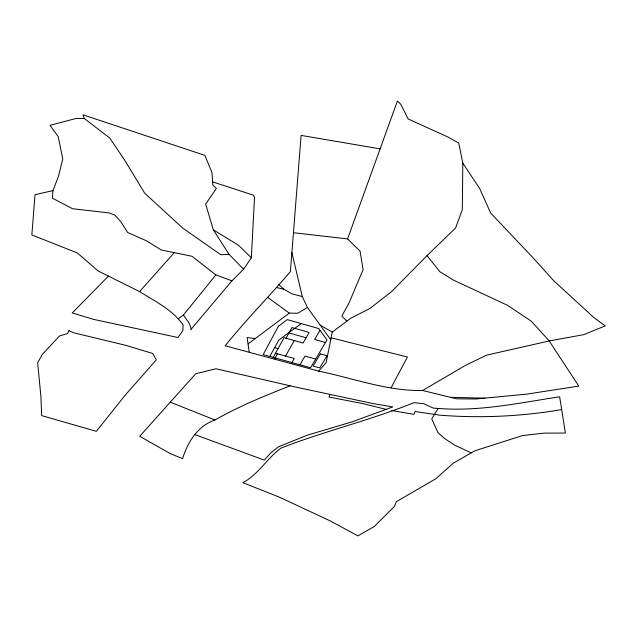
<?xml version="1.0" encoding="UTF-8"?>
<svg xmlns="http://www.w3.org/2000/svg" width="637" height="637" viewBox="0 0 637 637"><rect width="100%" height="100%" fill="white"/><g stroke="black" fill="none" stroke-linecap="round" stroke-linejoin="round"><path stroke-width="0.96" d="M346.807 321.072L341.838 316.095L348.933 303.14L363.122 269.658L360.056 251.089L347.579 238.907L397.369 101.116L400.681 104.134L408.182 119L447.915 136.995L458.751 143.022L462.804 163.136L462.303 209.724L455.566 227.99L427.061 255.62L391.413 291.746L369.962 308.435L350.979 318.126L332.275 332.044L326.12 362.668L318.691 371.132L225.187 345.78C245.85 320.061 269.077 296.627 290.384 271.601L301.102 135.394L380.114 148.875M231.916 280.837L215.871 274.913L183.464 314.981L189.109 323.182L191.108 328.381L190.853 329.536L231.916 280.837L243.589 269.228L251.352 257.786L254.545 197.151L253.088 195.057L212.623 181.871M243.589 269.228L228.986 254.267L220.848 254.768L182.644 228.014L144.734 193.226L124.693 160.221L109.779 138.038L84.275 118.482L76.289 118.418L50.02 125.322L58.238 136.716L62.76 159.043L58.405 176.449L52.982 190.59L52.401 198.155L72.57 208.745L108.728 212.862L114.628 214.876L120.966 221.835L127.623 232.481L146.438 240.794L161.368 249.999L192.071 256.305L215.871 274.913M330.173 394.43L329.026 397.082L362.15 403.428L386.102 409.376M391.086 387.853L407.401 357.015L331.113 337.817M269.841 356.465L278.759 340.086L301.253 323.596M273.217 357.397L284.038 337.666L303.085 343.017L309.12 332.426L291.929 327.561L286.053 338.231M274.658 358.926L277.461 353.838M285.575 356.083L294.278 340.54M291.38 363.552L294.262 358.496L275.471 353.28M299.971 364.794L305.004 356.115L315.689 359.093M319.965 330.277L314.63 339.489L325.475 342.547M438.192 408.428L433.367 408.142L423.716 403.683L413.811 402.688C370.384 420.34 324.567 431.042 280.981 448.122C267.038 458.337 258.518 474.31 242.928 482.687L279.452 497.194L330.093 520.851L357.93 535.884L374.269 526.528L394.319 506.598L396.365 501.685L435.812 478.761L453.297 463.179L474.883 450.797L522.547 435.557L543.998 433.136L565.393 433.041L559.652 396.787C519.394 402.887 479.159 411.781 438.192 408.428L431.735 418.788L437.945 432.714L444.841 438.718L454.786 445.191L471.229 452.891M194.954 434.633L264.355 460.121L270.55 453.114L278.417 446.832L307.337 435.167L352.253 421.805L392.774 406.924L373.521 403.659L296.826 387.336L215.967 368.767L195.718 373.784L139.726 436.273L170.047 453.512L182.572 458.656C187.628 442.086 197.836 425.898 214.988 419.99C238.979 406.263 264.53 395.911 290.161 385.807M52.982 190.59L35.019 194.691L31.85 234.973L77.236 252.897L98.281 271.091L139.599 291.587L174.275 252.65M108.505 276.044L72.244 312.934L93.368 319.32L177.954 337.53L182.843 330.691L183.09 324.862C172.364 309.622 154.926 301.285 139.599 291.587M248.064 343.948L289.278 313.133L297.758 313.229L307.44 307.496L302.312 296.555L291.873 252.618M178.36 318.731L183.464 314.981M318.691 371.132C353.129 378.147 387.065 391.237 422.61 390.481L465.352 365.439L486.668 355.127L549.205 340.962L583.771 334.64L605.15 325.921L593.891 317.568L553.657 280.662L533.583 258.359L490.681 213.069L479.621 188.385L462.804 163.136M561.675 409.559L559.931 409.886A358.225 259.339 -3.2 0 1 491.047 416.51A359.085 260.079 -3.2 0 1 439.634 415.149L415.069 411.51L413.939 414.321L391.691 410.562M484.781 398.141L450.59 397.353M293.442 232.72L347.579 238.907M255.278 338.558L247.148 337.538L249.202 351.927M276.761 287.606L283.728 289.158L292.24 293.968L302.312 296.555M422.61 390.481L456.618 398.834L476.15 398.969L526.847 394.12L578.754 386.07L549.205 340.962L531.33 321.239L507.864 305.473L453.679 280.232L439.936 271.792L427.061 255.62M274.635 347.659L278.043 348.606M288.975 332.928L306.086 337.745M170.079 402.114L214.988 419.99M332.275 332.044L320.228 325.22M84.275 118.482L83.065 114.851L204.883 155.38L211.978 172.587L212.846 185.096L216.389 188.456L205.632 204.087L213.379 229.853L238.405 245.181L251.352 257.786M267.803 297.463L289.278 313.133M278.648 284.365L283.728 289.158M307.44 307.496L330.722 339.768M213.379 229.853L228.986 254.267M69.027 330.619L67.602 333.509L59.552 335.954L42.177 354.578L37.647 362.779L40.927 396.708L41.668 415.611L96.33 431.321L125.393 394.924L156.304 359.873L152.776 353.495L125.792 345.334L73.486 332.745L69.027 330.619M278.385 326.248L263.153 354.61L310.577 367.732L326.996 339.975L318.715 328.557L287.287 319.623L278.385 326.248M320.323 353.877L313.093 366.06L319.726 367.899L327.028 355.757L320.323 353.877"/></g></svg>
